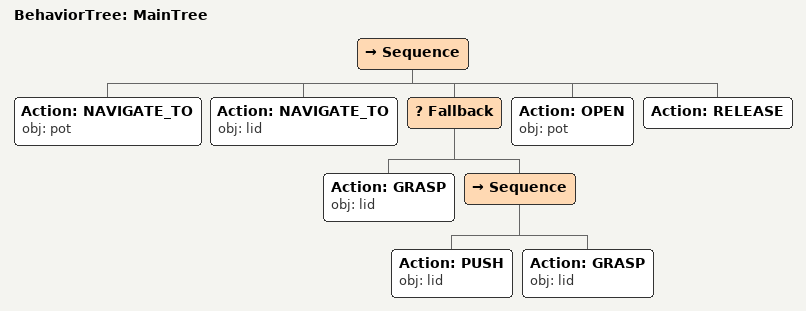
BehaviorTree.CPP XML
<root main_tree_to_execute="MainTree">
  <BehaviorTree ID="MainTree">
    <Sequence>
      <!-- Navigate to pot -->
      <Action ID="NAVIGATE_TO" obj="pot" />
      <!-- Navigate to lid -->
      <Action ID="NAVIGATE_TO" obj="lid" />
      <!-- Fallback: if GRASP lid fails, try PUSH, FLIP to reposition -->
      <Fallback>
        <!-- Grasp lid -->
        <Action ID="GRASP" obj="lid" />
        <Sequence>
          <!-- Push lid forward toward front edge of table -->
          <Action ID="PUSH" obj="lid" />
          <!-- Grasp lid -->
          <Action ID="GRASP" obj="lid" />
        </Sequence>
      </Fallback>
      <!-- Open pot -->
      <Action ID="OPEN" obj="pot" />
      <!-- Release -->
      <Action ID="RELEASE" />
    </Sequence>
  </BehaviorTree>
</root>
